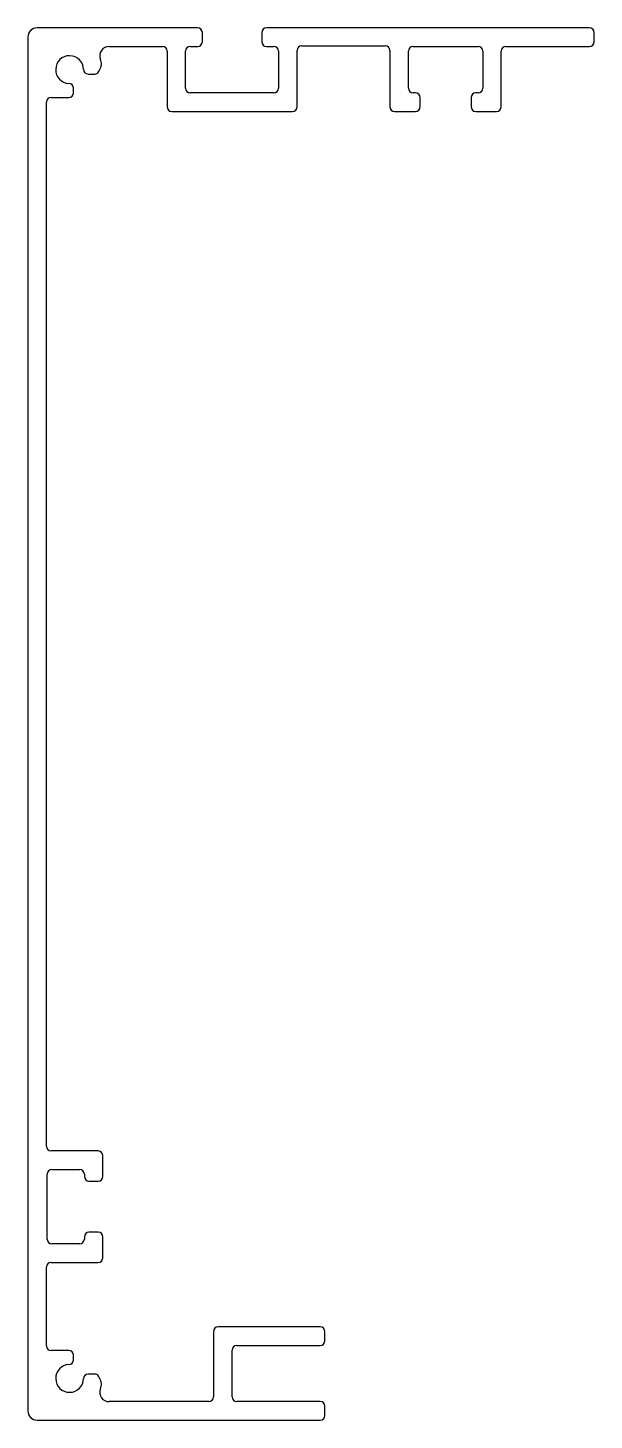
# Model space of a CAD drawing. Extents: x 482 to 543, y 379 to 529.
import ezdxf

# ---------------------------------------------------------------- set-up
doc = ezdxf.new("R2010")
doc.units = 0
doc.layers.get('0').update_dxf_attribs({"linetype": 'CONTINUOUS'})

msp = doc.modelspace()

# ---------------------------------------------------------------- linework, layer by layer
for p, q in [((482.47, 528.32), (482.47, 380.32)), ((497.47, 529.32), (483.47, 529.32)), ((500.77, 529.32), (497.47, 529.32)), ((501.27, 527.82), (501.27, 528.82)), ((507.67, 528.82), (507.67, 527.82)), ((511.47, 529.32), (508.17, 529.32)), ((521.47, 529.32), (511.47, 529.32)), ((542.97, 529.32), (521.47, 529.32)), ((543.47, 527.82), (543.47, 528.82)), ((491.22, 527.32), (496.97, 527.32)), ((497.47, 526.82), (497.47, 520.82)), ((499.47, 522.82), (499.47, 526.82)), ((499.97, 527.32), (500.77, 527.32)), ((508.17, 527.32), (508.97, 527.32)), ((509.47, 526.82), (509.47, 522.82)), ((511.47, 520.82), (511.47, 526.9)), ((511.97, 527.4), (520.97, 527.4)), ((521.47, 526.9), (521.47, 520.82)), ((523.47, 522.82), (523.47, 526.82)), ((523.97, 527.32), (530.97, 527.32)), ((531.47, 526.82), (531.47, 522.82)), ((533.47, 520.82), (533.47, 526.82)), ((533.97, 527.32), (542.97, 527.32)), ((488.97, 524.35), (489.68, 524.35)), ((487.38, 522.32), (487.38, 522.82)), ((508.97, 522.32), (499.97, 522.32)), ((524.22, 522.32), (523.97, 522.32)), ((530.97, 522.32), (530.72, 522.32)), ((484.47, 408.82), (484.47, 521.32)), ((484.97, 521.82), (486.88, 521.82)), ((524.72, 520.82), (524.72, 521.82)), ((530.22, 521.82), (530.22, 520.82)), ((497.97, 520.32), (510.97, 520.32)), ((521.97, 520.32), (524.22, 520.32)), ((530.72, 520.32), (532.97, 520.32)), ((490.06, 408.32), (484.97, 408.32)), ((490.56, 405.57), (490.56, 407.82)), ((484.56, 398.82), (484.56, 405.82)), ((485.06, 406.32), (488.06, 406.32)), ((488.56, 405.82), (488.56, 405.57)), ((489.06, 405.07), (490.06, 405.07)), ((488.56, 399.07), (488.56, 398.82)), ((490.06, 399.57), (489.06, 399.57)), ((490.56, 396.82), (490.56, 399.07)), ((488.06, 398.32), (485.06, 398.32)), ((484.97, 396.32), (490.06, 396.32)), ((484.47, 387.32), (484.47, 395.82)), ((502.47, 388.87), (502.47, 381.82)), ((513.97, 389.37), (502.97, 389.37)), ((514.47, 387.87), (514.47, 388.87)), ((504.97, 387.37), (513.97, 387.37)), ((486.88, 386.82), (484.97, 386.82)), ((487.38, 385.82), (487.38, 386.32)), ((504.47, 381.82), (504.47, 386.87)), ((489.68, 384.29), (488.97, 384.29)), ((501.97, 381.32), (491.22, 381.32)), ((513.97, 381.32), (504.97, 381.32)), ((514.47, 379.82), (514.47, 380.82)), ((483.47, 379.32), (513.97, 379.32))]:
    msp.add_line(p, q)
for centre, radius, start, end in [((483.47, 528.32), 1, 90, 180), ((500.77, 528.82), 0.5, 0, 90), ((508.17, 528.82), 0.5, 90, 180), ((542.97, 528.82), 0.5, 0, 90), ((491.22, 526.32), 1, 90, 199.4712), ((496.97, 526.82), 0.5, 0, 90), ((499.97, 526.82), 0.5, 90, 180), ((500.77, 527.82), 0.5, 270, 0), ((508.17, 527.82), 0.5, 180, 270), ((508.97, 526.82), 0.5, 0, 90), ((511.97, 526.9), 0.5, 90, 180), ((520.97, 526.9), 0.5, 0, 90), ((523.97, 526.82), 0.5, 90, 180), ((530.97, 526.82), 0.5, 0, 90), ((533.97, 526.82), 0.5, 90, 180), ((542.97, 527.82), 0.5, 270, 0), ((486.97, 524.82), 1.5, 0.8962, 267.4108), ((488.25, 525.78), 2.2, 326.993, 342.4948), ((486.97, 524.82), 3.5, 13.8214, 19.4712), ((489.4, 525.42), 1, 342.4948, 13.8214), ((488.97, 524.85), 0.5, 180.8962, 270), ((489.68, 524.85), 0.5, 270, 326.993), ((486.88, 522.32), 0.5, 270, 0), ((486.88, 522.82), 0.5, 360, 87.4108), ((499.97, 522.82), 0.5, 180, 270), ((508.97, 522.82), 0.5, 270, 0), ((523.97, 522.82), 0.5, 180, 270), ((524.22, 521.82), 0.5, 0, 90), ((530.72, 521.82), 0.5, 90, 180), ((530.97, 522.82), 0.5, 270, 0), ((484.97, 521.32), 0.5, 90, 180), ((497.97, 520.82), 0.5, 180, 270), ((510.97, 520.82), 0.5, 270, 0), ((521.97, 520.82), 0.5, 180, 270), ((524.22, 520.82), 0.5, 270, 0), ((530.72, 520.82), 0.5, 180, 270), ((532.97, 520.82), 0.5, 270, 0), ((484.97, 408.82), 0.5, 180, 270), ((490.06, 407.82), 0.5, 0, 90), ((485.06, 405.82), 0.5, 90, 180), ((488.06, 405.82), 0.5, 0, 90), ((489.06, 405.57), 0.5, 180, 270), ((490.06, 405.57), 0.5, 270, 0), ((489.06, 399.07), 0.5, 90, 180), ((490.06, 399.07), 0.5, 0, 90), ((485.06, 398.82), 0.5, 180, 270), ((488.06, 398.82), 0.5, 270, 0), ((484.97, 395.82), 0.5, 90, 180), ((490.06, 396.82), 0.5, 270, 0), ((502.97, 388.87), 0.5, 90, 180), ((513.97, 388.87), 0.5, 0, 90), ((484.97, 387.32), 0.5, 180, 270), ((504.97, 386.87), 0.5, 90, 180), ((513.97, 387.87), 0.5, 270, 0), ((486.88, 386.32), 0.5, 0, 90), ((486.88, 385.82), 0.5, 272.5892, 0), ((486.97, 383.82), 1.5, 92.5892, 359.1038), ((488.97, 383.79), 0.5, 90, 179.1038), ((489.68, 383.79), 0.5, 33.007, 90), ((488.25, 382.86), 2.2, 17.5052, 33.007), ((491.22, 382.32), 1, 160.5288, 270), ((486.97, 383.82), 3.5, 340.5288, 346.1786), ((489.4, 383.23), 1, 346.1786, 17.5052), ((501.97, 381.82), 0.5, 270, 0), ((504.97, 381.82), 0.5, 180, 270), ((513.97, 380.82), 0.5, 0, 90), ((483.47, 380.32), 1, 180, 270), ((513.97, 379.82), 0.5, 270, 0)]:
    msp.add_arc(centre, radius, start, end)

doc.saveas('drawing.dxf')
